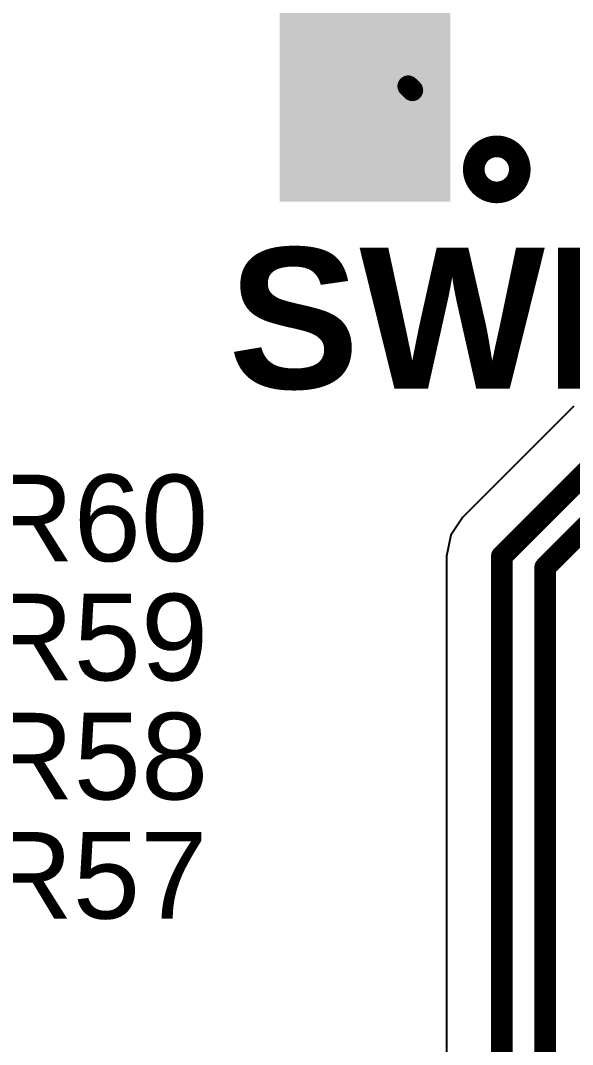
# Model space of a CAD drawing. Header units: inches. Extents: x -3 to 5437, y -3 to 5435.
# Drawn here: x 135.58 to 142.06, y 92.61 to 104.62 of the extents above; entities that cross this region are included whole.
import ezdxf

# ---------------------------------------------------------------- set-up
doc = ezdxf.new("R2010")
doc.units = ezdxf.units.IN
for name, color, linetype in [('Top Layer', 1, 'Continuous'), ('Top Overlay', 2, 'Continuous'), ('Top Paste', 8, 'Continuous'), ('Top Solder', 216, 'Continuous')]:
    doc.layers.add(name, color=color, linetype=linetype)
doc.styles.add('Arial', font='', dxfattribs={"height": 0.2})
doc.styles.add('Arial_Bold', font='', dxfattribs={"height": 0.2})
doc.styles.get('Arial').set_extended_font_data('Arial')
doc.styles.get('Arial_Bold').set_extended_font_data('Arial', bold=True)

# ---------------------------------------------------------------- blocks, each defined once
blk = doc.blocks.new('TL3300CF160Q_410')
at = {"layer": 'Top Layer'}
blk.add_hatch(color=1, dxfattribs=at).paths.add_polyline_path([(-6.5, 1.6), (-9, 1.6), (-9, 3.4), (-6.5, 3.4)])
at = {"layer": 'Top Paste'}
blk.add_hatch(color=8, dxfattribs=at).paths.add_polyline_path([(-6.5, 1.6), (-9, 1.6), (-9, 3.4), (-6.5, 3.4)])
at = {"layer": 'Top Solder'}
blk.add_hatch(color=216, dxfattribs=at).paths.add_polyline_path([(-6.398, 1.498), (-9.102, 1.498), (-9.102, 3.502), (-6.398, 3.502)])
at = {"layer": 'Top Overlay'}
for points in [[(-8.455, 0.954, 0.254, 0.254, 1), (-8.995, 0.954, 0.254, 0.254, 1)], [(-9.059, 0.954, 0.127, 0.127, 1), (-8.932, 0.954, 0.127, 0.127, 1)], [(-8.519, 0.954, 0.127, 0.127, 1), (-8.392, 0.954, 0.127, 0.127, 1)]]:
    blk.add_lwpolyline(points, format="xyseb", close=True, dxfattribs=at)

msp = doc.modelspace()

# ---------------------------------------------------------------- linework, layer by layer
at = {"layer": 'Top Layer'}
for p, q in [((142.073, 100.092), (140.771, 98.79)), ((140.771, 98.79), (140.631, 98.58)), ((140.631, 98.58), (140.582, 98.333)), ((140.582, 98.333), (140.582, 91.439))]:
    msp.add_line(p, q, dxfattribs=at)
for points in [[(140.132, 103.846, 0.254, 0.254, 0), (140.179, 103.799, 0.254, 0.254, 0)], [(141.229, 98.333, 0.254, 0.254, 0), (142.531, 99.634, 0.254, 0.254, 0)], [(141.737, 98.201, 0.254, 0.254, 0), (142.679, 99.143, 0.254, 0.254, 0)], [(141.229, 72.558, 0.254, 0.254, 0), (141.229, 98.333, 0.254, 0.254, 0)], [(141.737, 72.226, 0.254, 0.254, 0), (141.737, 98.201, 0.254, 0.254, 0)]]:
    msp.add_lwpolyline(points, format="xyseb", dxfattribs=at)
for points in [[(140.068, 103.846, 0.127, 0.127, 1), (140.195, 103.846, 0.127, 0.127, 1)], [(140.116, 103.799, 0.127, 0.127, 1), (140.243, 103.799, 0.127, 0.127, 1)], [(141.166, 98.333, 0.127, 0.127, 1), (141.293, 98.333, 0.127, 0.127, 1)], [(141.166, 98.333, 0.127, 0.127, 1), (141.293, 98.333, 0.127, 0.127, 1)], [(141.674, 98.201, 0.127, 0.127, 1), (141.801, 98.201, 0.127, 0.127, 1)], [(141.674, 98.201, 0.127, 0.127, 1), (141.801, 98.201, 0.127, 0.127, 1)]]:
    msp.add_lwpolyline(points, format="xyseb", close=True, dxfattribs=at)

# ---------------------------------------------------------------- block references
at = {"rotation": 90}
msp.add_blockref('TL3300CF160Q_410', (142.124, 111.596), dxfattribs=at)

# ---------------------------------------------------------------- texts
at = {"layer": 'Top Overlay', "style": 'Arial_Bold'}
msp.add_text('SWITCH 1', height=1.651, rotation=360, dxfattribs=at).set_placement((138.02, 100.3))
at = {"layer": 'Top Overlay', "style": 'Arial'}
for s, p in [('R60', (135.181, 98.274)), ('R59', (135.181, 96.877)), ('R58', (135.181, 95.48)), ('R57', (135.171, 94.082))]:
    msp.add_text(s, height=1.016, dxfattribs=at).set_placement(p)

doc.saveas('drawing.dxf')
